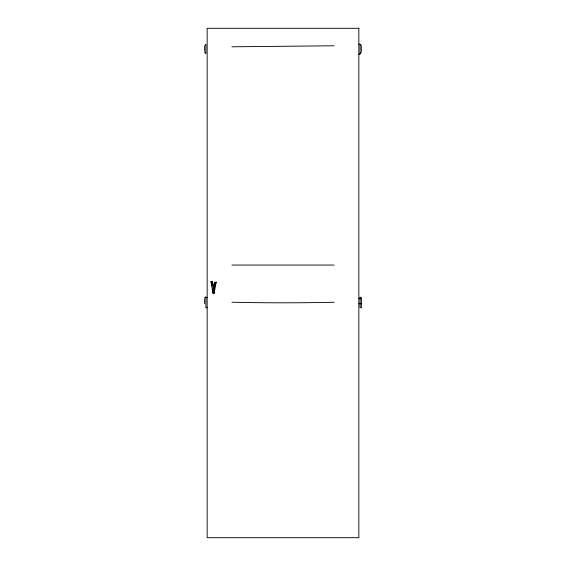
<?xml version="1.0" encoding="UTF-8"?>
<svg xmlns="http://www.w3.org/2000/svg" width="566" height="566" viewBox="0 0 566 566"><rect width="100%" height="100%" fill="white"/><g stroke="black" fill="none" stroke-linecap="round" stroke-linejoin="round"><path stroke-width="0.85" d="M212.866 290.676L212.844 292.749L213.163 291.016M212.95 289.665L213.085 288.632A11.391 4.365 -77.3 0 1 213.729 285.462L214.776 282.335L216.162 282.13L214.005 293.782L214.21 289.049A11.391 4.365 -77.3 0 1 214.854 285.887L216.162 282.13M214.132 285.809L214.776 282.335M360.103 53.537L361.37 52.171M204.63 45.521L205.897 44.431M204.63 297.829L205.897 296.747M211.932 285.929L211.047 281.776L212.384 282.031L214.125 292.558L213 293.556L211.047 281.776L212.285 281.514L213.432 286.87M231.926 46.801L334.074 45.768M358.844 44.127L360.103 44.127L360.103 54.237L358.844 54.237M231.926 265.051L334.074 265.051M205.897 297.631L207.156 297.631M360.103 297.631L361.37 297.631L361.37 307.741L360.103 307.741L360.103 297.065M358.844 298.664L361.37 298.664M358.844 303.716L361.37 303.716M207.156 307.741L205.897 307.741L205.897 297.334M211.047 281.776L212.384 281.974M360.103 44.431L361.37 45.521M204.63 52.171L205.897 53.537M361.37 46.391L361.37 51.301M205.897 45.032L205.897 52.949M204.63 46.391L204.63 51.301M204.63 298.699L204.63 303.609M334.082 302.244A232.768 22.923 0 0 1 231.919 302.244M358.844 28.3L207.156 28.3L207.156 537.7L358.844 537.7L358.844 28.3"/></g></svg>
